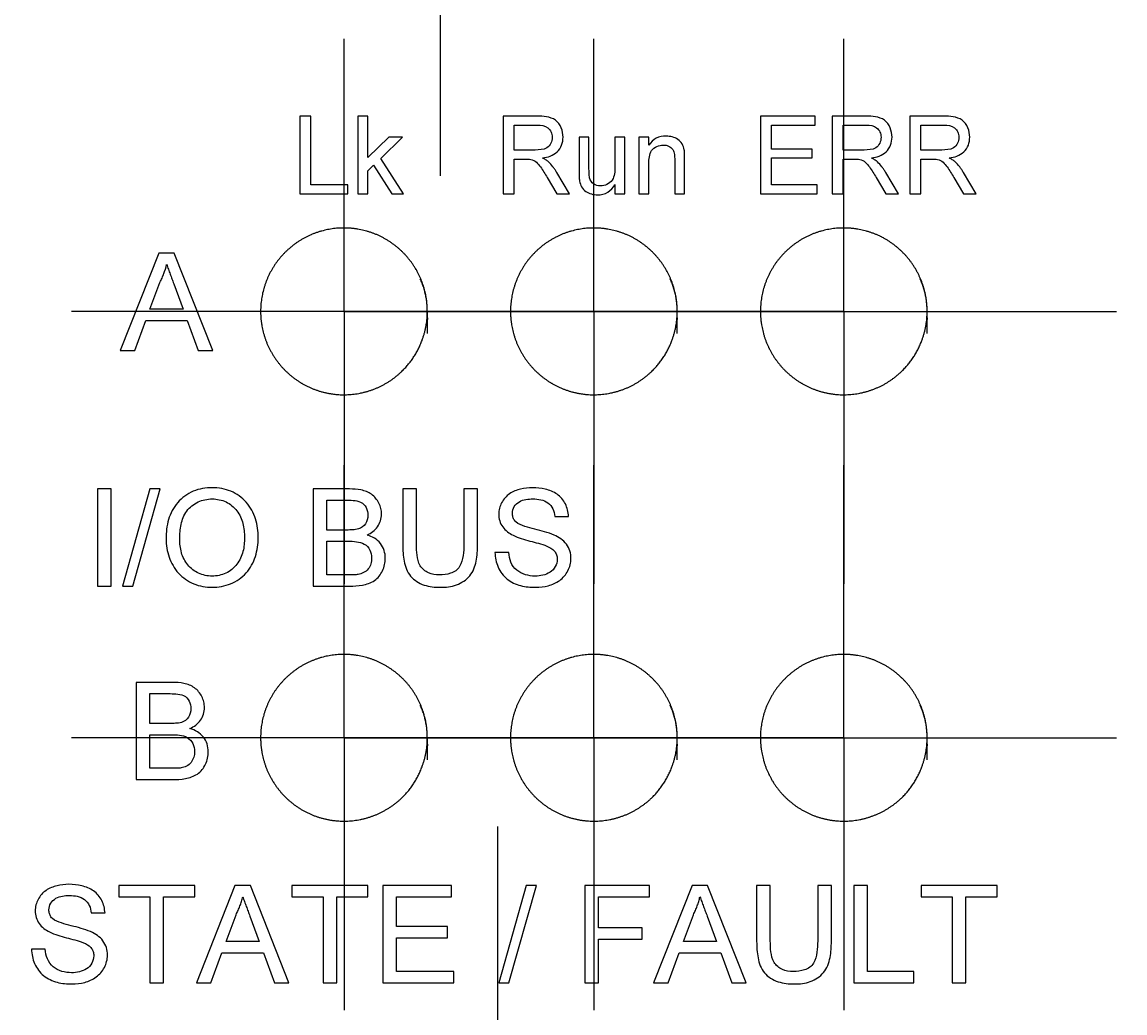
# Model space of a CAD drawing. Header units: millimetres. Extents: x -568 to 210, y 0 to 297.
# Drawn here: x 80.13 to 94.7, y 192.55 to 205.65 of the extents above; entities that cross this region are included whole.
import ezdxf

# ---------------------------------------------------------------- set-up
doc = ezdxf.new("R2010")
doc.units = ezdxf.units.MM
doc.styles.add('SLDTEXTSTYLE2', font='TXT', dxfattribs={"width": 0.605})
doc.dimstyles.new('SLDDIMSTYLE4', dxfattribs={"dimtxt": 2.568319, "dimasz": 3.5, "dimexe": 0, "dimexo": 0.0625, "dimgap": 0.64208, "dimtad": 2, "dimrnd": 1e-09, "dimzin": 12, "dimdsep": 46, "dimtxsty": 'SLDTEXTSTYLE2', "dimblk1": 'NONE', "dimblk2": 'NONE', "dimsah": 1, "dimcen": 0.09, "dimadec": 0, "dimazin": 0, "dimtfac": 1, "dimtofl": 0, "dimtmove": 0, "dimatfit": 3, "dimldrblk": 'NONE', "dimfxl": 1, "dimtolj": 1, "dimtzin": 12, "dimarcsym": 0})

# ---------------------------------------------------------------- blocks, each defined once
blk = doc.blocks.new('SW_CENTERMARKSYMBOL_16')
at = {"color": 0, "linetype": 'Continuous', "lineweight": 0}
for p, q in [((0, 2.5), (0, 3.6017)), ((0, 0), (0, 2.5)), ((-2.5, 0), (-3.6017, 0)), ((0, 0), (-2.5, 0)), ((0, 0), (0, -2.5)), ((0, 0), (2.5, 0)), ((2.5, 0), (3.6017, 0)), ((0, -2.5), (0, -3.6017))]:
    blk.add_line(p, q, dxfattribs=at)
blk = doc.blocks.new('SW_CENTERMARKSYMBOL_17')
at = {"color": 0, "linetype": 'Continuous', "lineweight": 0}
for p, q in [((0, 2.5), (0, 3.6017)), ((0, 0), (0, 2.5)), ((-2.5, 0), (-3.6017, 0)), ((0, 0), (-2.5, 0)), ((0, 0), (0, -2.5)), ((0, 0), (2.5, 0)), ((2.5, 0), (3.6017, 0)), ((0, -2.5), (0, -3.6017))]:
    blk.add_line(p, q, dxfattribs=at)
blk = doc.blocks.new('SW_CENTERMARKSYMBOL_18')
at = {"color": 0, "linetype": 'Continuous', "lineweight": 0}
for p, q in [((0, 2.5), (0, 3.6017)), ((0, 0), (0, 2.5)), ((-2.5, 0), (-3.6017, 0)), ((0, 0), (-2.5, 0)), ((0, 0), (0, -2.5)), ((0, 0), (2.5, 0)), ((2.5, 0), (3.6017, 0)), ((0, -2.5), (0, -3.6017))]:
    blk.add_line(p, q, dxfattribs=at)
blk = doc.blocks.new('SW_CENTERMARKSYMBOL_19')
at = {"color": 0, "linetype": 'Continuous', "lineweight": 0}
for p, q in [((0, 2.5), (0, 3.6017)), ((0, 0), (0, 2.5)), ((-2.5, 0), (-3.6017, 0)), ((0, 0), (-2.5, 0)), ((0, 0), (0, -2.5)), ((0, 0), (2.5, 0)), ((2.5, 0), (3.6017, 0)), ((0, -2.5), (0, -3.6017))]:
    blk.add_line(p, q, dxfattribs=at)
blk = doc.blocks.new('SW_CENTERMARKSYMBOL_20')
at = {"color": 0, "linetype": 'Continuous', "lineweight": 0}
for p, q in [((0, 2.5), (0, 3.6017)), ((0, 0), (0, 2.5)), ((-2.5, 0), (-3.6017, 0)), ((0, 0), (-2.5, 0)), ((0, 0), (0, -2.5)), ((0, 0), (2.5, 0)), ((2.5, 0), (3.6017, 0)), ((0, -2.5), (0, -3.6017))]:
    blk.add_line(p, q, dxfattribs=at)
blk = doc.blocks.new('SW_CENTERMARKSYMBOL_21')
at = {"color": 0, "linetype": 'Continuous', "lineweight": 0}
for p, q in [((0, 2.5), (0, 3.6017)), ((0, 0), (0, 2.5)), ((-2.5, 0), (-3.6017, 0)), ((0, 0), (-2.5, 0)), ((0, 0), (0, -2.5)), ((0, 0), (2.5, 0)), ((2.5, 0), (3.6017, 0)), ((0, -2.5), (0, -3.6017))]:
    blk.add_line(p, q, dxfattribs=at)
blk = doc.blocks.new('SW_CENTERMARKSYMBOL_22')
at = {"color": 0, "linetype": 'Continuous', "lineweight": 0}
for p, q in [((0, 2.5), (0, 4.25)), ((0, 0), (0, 2.5)), ((-2.5, 0), (-4.25, 0)), ((0, 0), (-2.5, 0)), ((0, 0), (0, -2.5)), ((0, 0), (2.5, 0)), ((2.5, 0), (4.25, 0)), ((0, -2.5), (0, -4.25))]:
    blk.add_line(p, q, dxfattribs=at)
blk = doc.blocks.new('SW_CENTERMARKSYMBOL_28')
at = {"color": 0, "linetype": 'Continuous', "lineweight": 0}
for p, q in [((0, 2.5), (0, 4.2494)), ((0, 0), (0, 2.5)), ((-2.5, 0), (-4.2494, 0)), ((0, 0), (-2.5, 0)), ((0, 0), (0, -2.5)), ((0, 0), (2.5, 0)), ((2.5, 0), (4.2494, 0)), ((0, -2.5), (0, -4.2494))]:
    blk.add_line(p, q, dxfattribs=at)
blk = doc.blocks.new('*D37')
at = {"color": 7, "linetype": 'Continuous', "lineweight": 0, "attachment_point": 1, "rotation": 353.1961, "style": 'SLDTEXTSTYLE2'}
for s, insert, char_height in [('R', (122.812, 157.195), 2.646), ('719.48', (125.34, 156.894), 2.6458)]:
    blk.add_mtext(s, dxfattribs=dict(at, insert=insert, char_height=char_height))
blk = doc.blocks.new('_NONE')

msp = doc.modelspace()

# ---------------------------------------------------------------- linework, layer by layer
at = {"color": 7, "linetype": 'Continuous', "lineweight": 15}
for p, q in [((83.801, 204.404), (83.801, 203.376)), ((83.946, 204.404), (83.801, 204.404)), ((83.946, 203.495), (83.946, 204.404)), ((84.568, 204.404), (84.568, 203.376)), ((84.699, 204.404), (84.568, 204.404)), ((84.699, 203.859), (84.699, 204.404)), ((86.488, 204.404), (86.488, 203.376)), ((86.934, 204.404), (86.488, 204.404)), ((89.886, 204.404), (89.886, 203.376)), ((90.611, 204.404), (89.886, 204.404)), ((90.611, 204.285), (90.611, 204.404)), ((90.835, 204.404), (90.835, 203.376)), ((91.28, 204.404), (90.835, 204.404)), ((91.862, 204.404), (91.862, 203.376)), ((92.308, 204.404), (91.862, 204.404)), ((86.633, 204.285), (86.939, 204.285)), ((86.633, 203.956), (86.633, 204.285)), ((90.031, 204.285), (90.611, 204.285)), ((90.031, 203.969), (90.031, 204.285)), ((90.98, 204.285), (91.286, 204.285)), ((90.98, 203.956), (90.98, 204.285)), ((92.007, 204.285), (92.313, 204.285)), ((92.007, 203.956), (92.007, 204.285)), ((84.975, 204.127), (84.699, 203.859)), ((84.87, 203.846), (85.158, 204.127)), ((85.158, 204.127), (84.975, 204.127)), ((87.489, 204.127), (87.489, 203.664)), ((87.621, 204.127), (87.489, 204.127)), ((87.621, 203.719), (87.621, 204.127)), ((88.095, 204.127), (87.963, 204.127)), ((87.963, 204.127), (87.963, 203.733)), ((88.095, 203.376), (88.095, 204.127)), ((88.28, 204.127), (88.28, 203.376)), ((88.411, 204.127), (88.28, 204.127)), ((88.411, 204.022), (88.411, 204.127)), ((86.908, 203.956), (86.633, 203.956)), ((90.571, 203.969), (90.031, 203.969)), ((90.571, 203.851), (90.571, 203.969)), ((91.255, 203.956), (90.98, 203.956)), ((92.282, 203.956), (92.007, 203.956)), ((84.699, 203.68), (84.775, 203.754)), ((84.775, 203.754), (85.017, 203.376)), ((85.171, 203.376), (84.87, 203.846)), ((86.633, 203.837), (86.782, 203.837)), ((86.633, 203.376), (86.633, 203.837)), ((88.411, 203.376), (88.411, 203.779)), ((88.754, 203.825), (88.754, 203.376)), ((88.885, 203.376), (88.885, 203.836)), ((90.031, 203.851), (90.571, 203.851)), ((90.031, 203.495), (90.031, 203.851)), ((90.98, 203.837), (91.128, 203.837)), ((90.98, 203.376), (90.98, 203.837)), ((92.007, 203.837), (92.155, 203.837)), ((92.007, 203.376), (92.007, 203.837)), ((84.699, 203.376), (84.699, 203.68)), ((87.069, 203.593), (87.197, 203.376)), ((87.363, 203.376), (87.194, 203.66)), ((91.415, 203.593), (91.543, 203.376)), ((91.709, 203.376), (91.541, 203.66)), ((92.442, 203.593), (92.57, 203.376)), ((92.736, 203.376), (92.568, 203.66)), ((84.434, 203.495), (83.946, 203.495)), ((84.434, 203.376), (84.434, 203.495)), ((87.963, 203.499), (87.963, 203.376)), ((90.637, 203.495), (90.031, 203.495)), ((90.637, 203.376), (90.637, 203.495)), ((83.801, 203.376), (84.434, 203.376)), ((84.568, 203.376), (84.699, 203.376)), ((85.017, 203.376), (85.171, 203.376)), ((86.488, 203.376), (86.633, 203.376)), ((87.197, 203.376), (87.363, 203.376)), ((87.963, 203.376), (88.095, 203.376)), ((88.28, 203.376), (88.411, 203.376)), ((88.754, 203.376), (88.885, 203.376)), ((89.886, 203.376), (90.637, 203.376)), ((90.835, 203.376), (90.98, 203.376)), ((91.543, 203.376), (91.709, 203.376)), ((91.862, 203.376), (92.007, 203.376)), ((92.57, 203.376), (92.736, 203.376)), ((81.938, 202.592), (81.428, 201.308)), ((82.142, 202.592), (81.938, 202.592)), ((82.652, 201.308), (82.142, 202.592)), ((81.82, 201.852), (81.952, 202.207)), ((82.134, 202.189), (82.259, 201.852)), ((82.259, 201.852), (81.82, 201.852)), ((81.62, 201.308), (81.766, 201.703)), ((81.766, 201.703), (82.313, 201.703)), ((82.313, 201.703), (82.459, 201.308)), ((81.428, 201.308), (81.62, 201.308)), ((82.459, 201.308), (82.652, 201.308)), ((81.127, 199.477), (81.127, 198.193)), ((81.308, 199.477), (81.127, 199.477)), ((81.308, 198.193), (81.308, 199.477)), ((81.818, 199.477), (81.456, 198.193)), ((81.592, 198.193), (81.955, 199.477)), ((81.955, 199.477), (81.818, 199.477)), ((83.975, 199.477), (83.975, 198.193)), ((84.456, 199.477), (83.975, 199.477)), ((85.161, 199.477), (85.161, 198.739)), ((85.342, 199.477), (85.161, 199.477)), ((85.342, 198.747), (85.342, 199.477)), ((86.148, 199.477), (85.967, 199.477)), ((85.967, 199.477), (85.967, 198.747)), ((86.148, 198.739), (86.148, 199.477)), ((84.156, 199.329), (84.401, 199.329)), ((84.156, 198.934), (84.156, 199.329)), ((87.169, 199.115), (87.35, 199.115)), ((84.421, 198.934), (84.156, 198.934)), ((84.156, 198.786), (84.439, 198.786)), ((84.156, 198.341), (84.156, 198.786)), ((86.56, 198.638), (86.379, 198.638)), ((84.46, 198.341), (84.156, 198.341)), ((81.127, 198.193), (81.308, 198.193)), ((81.456, 198.193), (81.592, 198.193)), ((83.975, 198.193), (84.457, 198.193)), ((81.636, 196.921), (81.636, 195.636)), ((82.117, 196.921), (81.636, 196.921)), ((81.817, 196.772), (82.062, 196.772)), ((81.817, 196.377), (81.817, 196.772)), ((82.082, 196.377), (81.817, 196.377)), ((81.817, 196.229), (82.1, 196.229)), ((81.817, 195.785), (81.817, 196.229)), ((82.121, 195.785), (81.817, 195.785)), ((81.636, 195.636), (82.118, 195.636)), ((82.411, 194.236), (81.407, 194.236)), ((81.407, 194.236), (81.407, 194.088)), ((82.411, 194.088), (82.411, 194.236)), ((82.943, 194.236), (82.433, 192.952)), ((83.147, 194.236), (82.943, 194.236)), ((83.657, 192.952), (83.147, 194.236)), ((83.695, 194.236), (83.695, 194.088)), ((84.7, 194.236), (83.695, 194.236)), ((84.7, 194.088), (84.7, 194.236)), ((85.803, 194.236), (84.897, 194.236)), ((84.897, 194.236), (84.897, 192.952)), ((85.803, 194.088), (85.803, 194.236)), ((86.791, 194.236), (86.428, 192.952)), ((86.564, 192.952), (86.927, 194.236)), ((86.927, 194.236), (86.791, 194.236)), ((87.564, 194.236), (87.564, 192.952)), ((88.42, 194.236), (87.564, 194.236)), ((88.42, 194.088), (88.42, 194.236)), ((88.985, 194.236), (88.475, 192.952)), ((89.189, 194.236), (88.985, 194.236)), ((89.699, 192.952), (89.189, 194.236)), ((90.017, 194.236), (89.836, 194.236)), ((89.836, 194.236), (89.836, 193.497)), ((90.017, 193.506), (90.017, 194.236)), ((90.824, 194.236), (90.643, 194.236)), ((90.643, 194.236), (90.643, 193.506)), ((90.824, 193.497), (90.824, 194.236)), ((91.12, 194.236), (91.12, 192.952)), ((91.302, 194.236), (91.12, 194.236)), ((91.302, 193.1), (91.302, 194.236)), ((92.01, 194.236), (92.01, 194.088)), ((93.014, 194.236), (92.01, 194.236)), ((93.014, 194.088), (93.014, 194.236)), ((81.407, 194.088), (81.819, 194.088)), ((81.819, 194.088), (81.819, 192.952)), ((82, 194.088), (82.411, 194.088)), ((82, 192.952), (82, 194.088)), ((83.695, 194.088), (84.107, 194.088)), ((84.107, 194.088), (84.107, 192.952)), ((84.288, 194.088), (84.7, 194.088)), ((84.288, 192.952), (84.288, 194.088)), ((85.078, 194.088), (85.803, 194.088)), ((85.078, 193.693), (85.078, 194.088)), ((87.745, 194.088), (88.42, 194.088)), ((87.745, 193.676), (87.745, 194.088)), ((92.01, 194.088), (92.421, 194.088)), ((92.421, 194.088), (92.421, 192.952)), ((92.602, 194.088), (93.014, 194.088)), ((92.602, 192.952), (92.602, 194.088)), ((81.045, 193.874), (81.226, 193.874)), ((82.826, 193.495), (82.957, 193.851)), ((83.139, 193.833), (83.264, 193.495)), ((88.868, 193.495), (89, 193.851)), ((89.182, 193.833), (89.306, 193.495)), ((85.753, 193.693), (85.078, 193.693)), ((85.753, 193.544), (85.753, 193.693)), ((88.322, 193.676), (87.745, 193.676)), ((88.322, 193.528), (88.322, 193.676)), ((85.078, 193.544), (85.753, 193.544)), ((85.078, 193.1), (85.078, 193.544)), ((87.745, 193.528), (88.322, 193.528)), ((87.745, 192.952), (87.745, 193.528)), ((80.436, 193.396), (80.255, 193.396)), ((83.264, 193.495), (82.826, 193.495)), ((89.306, 193.495), (88.868, 193.495)), ((82.625, 192.952), (82.771, 193.347)), ((82.771, 193.347), (83.319, 193.347)), ((83.319, 193.347), (83.465, 192.952)), ((88.667, 192.952), (88.814, 193.347)), ((88.814, 193.347), (89.361, 193.347)), ((89.361, 193.347), (89.507, 192.952)), ((85.836, 193.1), (85.078, 193.1)), ((85.836, 192.952), (85.836, 193.1)), ((91.911, 193.1), (91.302, 193.1)), ((91.911, 192.952), (91.911, 193.1)), ((81.819, 192.952), (82, 192.952)), ((82.433, 192.952), (82.625, 192.952)), ((83.465, 192.952), (83.657, 192.952)), ((84.107, 192.952), (84.288, 192.952)), ((84.897, 192.952), (85.836, 192.952)), ((86.428, 192.952), (86.564, 192.952)), ((87.564, 192.952), (87.745, 192.952)), ((88.475, 192.952), (88.667, 192.952)), ((89.507, 192.952), (89.699, 192.952)), ((91.12, 192.952), (91.911, 192.952)), ((92.421, 192.952), (92.602, 192.952))]:
    msp.add_line(p, q, dxfattribs=at)
for points, knots in [([(87.279, 204.127), (87.277, 204.169), (87.271, 204.211), (87.236, 204.289), (87.211, 204.324), (87.144, 204.375), (87.102, 204.388), (87.019, 204.402), (86.976, 204.403), (86.934, 204.404)], [0, 0, 0, 0, 0.25, 0.25, 0.5, 0.5, 0.75, 0.75, 1, 1, 1, 1]), ([(91.625, 204.127), (91.624, 204.169), (91.617, 204.211), (91.583, 204.289), (91.558, 204.324), (91.49, 204.375), (91.448, 204.388), (91.365, 204.402), (91.323, 204.403), (91.28, 204.404)], [0, 0, 0, 0, 0.25, 0.25, 0.5, 0.5, 0.75, 0.75, 1, 1, 1, 1]), ([(92.652, 204.127), (92.651, 204.169), (92.644, 204.211), (92.61, 204.289), (92.585, 204.324), (92.518, 204.375), (92.476, 204.388), (92.392, 204.402), (92.35, 204.403), (92.308, 204.404)], [0, 0, 0, 0, 0.25, 0.25, 0.5, 0.5, 0.75, 0.75, 1, 1, 1, 1]), ([(86.939, 204.285), (86.987, 204.285), (87.038, 204.279), (87.095, 204.235), (87.11, 204.215), (87.13, 204.172), (87.133, 204.148), (87.134, 204.124)], [0, 0, 0, 0, 0.5, 0.5, 0.75, 0.75, 1, 1, 1, 1]), ([(91.286, 204.285), (91.334, 204.285), (91.384, 204.279), (91.441, 204.235), (91.456, 204.215), (91.476, 204.172), (91.479, 204.148), (91.48, 204.124)], [0, 0, 0, 0, 0.5, 0.5, 0.75, 0.75, 1, 1, 1, 1]), ([(92.313, 204.285), (92.361, 204.285), (92.411, 204.279), (92.469, 204.235), (92.483, 204.215), (92.503, 204.172), (92.507, 204.148), (92.507, 204.124)], [0, 0, 0, 0, 0.5, 0.5, 0.75, 0.75, 1, 1, 1, 1]), ([(87.134, 204.124), (87.133, 204.097), (87.128, 204.07), (87.105, 204.022), (87.087, 204), (87.019, 203.958), (86.962, 203.957), (86.908, 203.956)], [0, 0, 0, 0, 0.25, 0.25, 0.5, 0.5, 1, 1, 1, 1]), ([(87.006, 203.851), (87.041, 203.856), (87.076, 203.863), (87.142, 203.89), (87.174, 203.908), (87.226, 203.957), (87.246, 203.988), (87.273, 204.055), (87.278, 204.091), (87.279, 204.127)], [0, 0, 0, 0, 0.25, 0.25, 0.5, 0.5, 0.75, 0.75, 1, 1, 1, 1]), ([(88.64, 204.14), (88.595, 204.139), (88.55, 204.132), (88.47, 204.092), (88.438, 204.059), (88.411, 204.022)], [0, 0, 0, 0, 0.5, 0.5, 1, 1, 1, 1]), ([(88.411, 203.779), (88.412, 203.808), (88.413, 203.838), (88.424, 203.896), (88.432, 203.925), (88.465, 203.974), (88.491, 203.991), (88.544, 204.016), (88.574, 204.021), (88.603, 204.022)], [0, 0, 0, 0, 0.25, 0.25, 0.5, 0.5, 0.75, 0.75, 1, 1, 1, 1]), ([(88.603, 204.022), (88.627, 204.021), (88.651, 204.018), (88.694, 203.998), (88.714, 203.983), (88.74, 203.943), (88.746, 203.92), (88.753, 203.872), (88.753, 203.848), (88.754, 203.825)], [0, 0, 0, 0, 0.25, 0.25, 0.5, 0.5, 0.75, 0.75, 1, 1, 1, 1]), ([(88.879, 203.959), (88.873, 203.986), (88.865, 204.012), (88.837, 204.06), (88.819, 204.081), (88.75, 204.126), (88.695, 204.139), (88.64, 204.14)], [0, 0, 0, 0, 0.25, 0.25, 0.5, 0.5, 1, 1, 1, 1]), ([(91.48, 204.124), (91.479, 204.097), (91.474, 204.07), (91.451, 204.022), (91.433, 204), (91.365, 203.958), (91.308, 203.957), (91.255, 203.956)], [0, 0, 0, 0, 0.25, 0.25, 0.5, 0.5, 1, 1, 1, 1]), ([(91.352, 203.851), (91.388, 203.856), (91.423, 203.863), (91.488, 203.89), (91.521, 203.908), (91.572, 203.957), (91.592, 203.988), (91.619, 204.055), (91.624, 204.091), (91.625, 204.127)], [0, 0, 0, 0, 0.25, 0.25, 0.5, 0.5, 0.75, 0.75, 1, 1, 1, 1]), ([(92.507, 204.124), (92.507, 204.097), (92.501, 204.07), (92.478, 204.022), (92.461, 204), (92.392, 203.958), (92.336, 203.957), (92.282, 203.956)], [0, 0, 0, 0, 0.25, 0.25, 0.5, 0.5, 1, 1, 1, 1]), ([(92.38, 203.851), (92.415, 203.856), (92.45, 203.863), (92.516, 203.89), (92.548, 203.908), (92.599, 203.957), (92.62, 203.988), (92.647, 204.055), (92.651, 204.091), (92.652, 204.127)], [0, 0, 0, 0, 0.25, 0.25, 0.5, 0.5, 0.75, 0.75, 1, 1, 1, 1]), ([(88.885, 203.836), (88.885, 203.856), (88.885, 203.877), (88.884, 203.897), (88.884, 203.908), (88.883, 203.918), (88.882, 203.928), (88.882, 203.938), (88.88, 203.949), (88.879, 203.959)], [0, 0, 0, 0, 0.000061631, 0.000061631, 0.000061631, 0.000092509, 0.000092509, 0.000092509, 0.0001235027, 0.0001235027, 0.0001235027, 0.0001235027]), ([(86.782, 203.837), (86.788, 203.837), (86.794, 203.837), (86.8, 203.837), (86.805, 203.837), (86.811, 203.837), (86.817, 203.837), (86.829, 203.836), (86.841, 203.835), (86.853, 203.833)], [0, 0, 0, 0, 0.00001794002, 0.00001794002, 0.00001794002, 0.00003588707, 0.00003588707, 0.00003588707, 0.00007169055, 0.00007169055, 0.00007169055, 0.00007169055]), ([(86.853, 203.833), (86.879, 203.824), (86.904, 203.813), (86.947, 203.776), (86.963, 203.755), (87.012, 203.688), (87.04, 203.64), (87.069, 203.593)], [0, 0, 0, 0, 0.25, 0.25, 0.5, 0.5, 1, 1, 1, 1]), ([(87.086, 203.8), (87.08, 203.805), (87.074, 203.81), (87.068, 203.815), (87.061, 203.82), (87.055, 203.824), (87.048, 203.828), (87.034, 203.836), (87.02, 203.843), (87.006, 203.851)], [0, 0, 0, 0, 0.00002376253, 0.00002376253, 0.00002376253, 0.00004755377, 0.00004755377, 0.00004755377, 0.00009489811, 0.00009489811, 0.00009489811, 0.00009489811]), ([(87.194, 203.66), (87.187, 203.673), (87.179, 203.685), (87.171, 203.698), (87.163, 203.71), (87.154, 203.722), (87.145, 203.734), (87.127, 203.758), (87.107, 203.779), (87.086, 203.8)], [0, 0, 0, 0, 0.000044453, 0.000044453, 0.000044453, 0.0000889502, 0.0000889502, 0.0000889502, 0.0001778479, 0.0001778479, 0.0001778479, 0.0001778479]), ([(87.963, 203.733), (87.963, 203.703), (87.962, 203.673), (87.953, 203.613), (87.944, 203.584), (87.91, 203.534), (87.885, 203.515), (87.831, 203.489), (87.801, 203.483), (87.771, 203.482)], [0, 0, 0, 0, 0.25, 0.25, 0.5, 0.5, 0.75, 0.75, 1, 1, 1, 1]), ([(91.128, 203.837), (91.134, 203.837), (91.14, 203.837), (91.146, 203.837), (91.152, 203.837), (91.158, 203.837), (91.164, 203.837), (91.176, 203.836), (91.188, 203.835), (91.199, 203.833)], [0, 0, 0, 0, 0.00001794002, 0.00001794002, 0.00001794002, 0.00003588707, 0.00003588707, 0.00003588707, 0.00007169055, 0.00007169055, 0.00007169055, 0.00007169055]), ([(91.199, 203.833), (91.226, 203.824), (91.251, 203.813), (91.293, 203.776), (91.31, 203.755), (91.358, 203.688), (91.387, 203.64), (91.415, 203.593)], [0, 0, 0, 0, 0.25, 0.25, 0.5, 0.5, 1, 1, 1, 1]), ([(91.432, 203.8), (91.426, 203.805), (91.42, 203.81), (91.414, 203.815), (91.408, 203.82), (91.401, 203.824), (91.394, 203.828), (91.381, 203.836), (91.367, 203.843), (91.352, 203.851)], [0, 0, 0, 0, 0.00002376253, 0.00002376253, 0.00002376253, 0.00004755377, 0.00004755377, 0.00004755377, 0.00009489811, 0.00009489811, 0.00009489811, 0.00009489811]), ([(91.541, 203.66), (91.533, 203.673), (91.525, 203.685), (91.517, 203.698), (91.509, 203.71), (91.5, 203.722), (91.492, 203.734), (91.474, 203.758), (91.453, 203.779), (91.432, 203.8)], [0, 0, 0, 0, 0.000044453, 0.000044453, 0.000044453, 0.0000889502, 0.0000889502, 0.0000889502, 0.0001778479, 0.0001778479, 0.0001778479, 0.0001778479]), ([(92.155, 203.837), (92.161, 203.837), (92.167, 203.837), (92.173, 203.837), (92.179, 203.837), (92.185, 203.837), (92.191, 203.837), (92.203, 203.836), (92.215, 203.835), (92.227, 203.833)], [0, 0, 0, 0, 0.00001794002, 0.00001794002, 0.00001794002, 0.00003588707, 0.00003588707, 0.00003588707, 0.00007169055, 0.00007169055, 0.00007169055, 0.00007169055]), ([(92.227, 203.833), (92.253, 203.824), (92.278, 203.813), (92.32, 203.776), (92.337, 203.755), (92.385, 203.688), (92.414, 203.64), (92.442, 203.593)], [0, 0, 0, 0, 0.25, 0.25, 0.5, 0.5, 1, 1, 1, 1]), ([(92.46, 203.8), (92.454, 203.805), (92.448, 203.81), (92.441, 203.815), (92.435, 203.82), (92.428, 203.824), (92.421, 203.828), (92.408, 203.836), (92.394, 203.843), (92.38, 203.851)], [0, 0, 0, 0, 0.00002376253, 0.00002376253, 0.00002376253, 0.00004755377, 0.00004755377, 0.00004755377, 0.00009489811, 0.00009489811, 0.00009489811, 0.00009489811]), ([(92.568, 203.66), (92.56, 203.673), (92.553, 203.685), (92.544, 203.698), (92.536, 203.71), (92.528, 203.722), (92.519, 203.734), (92.501, 203.758), (92.481, 203.779), (92.46, 203.8)], [0, 0, 0, 0, 0.000044453, 0.000044453, 0.000044453, 0.0000889502, 0.0000889502, 0.0000889502, 0.0001778479, 0.0001778479, 0.0001778479, 0.0001778479]), ([(87.489, 203.664), (87.489, 203.654), (87.489, 203.645), (87.49, 203.635), (87.49, 203.625), (87.49, 203.615), (87.491, 203.605), (87.492, 203.585), (87.493, 203.566), (87.497, 203.546)], [0, 0, 0, 0, 0.0000296593, 0.0000296593, 0.0000296593, 0.0000593253, 0.0000593253, 0.0000593253, 0.0001186717, 0.0001186717, 0.0001186717, 0.0001186717]), ([(87.629, 203.587), (87.626, 203.598), (87.625, 203.609), (87.624, 203.62), (87.623, 203.631), (87.623, 203.642), (87.622, 203.653), (87.621, 203.675), (87.621, 203.697), (87.621, 203.719)], [0, 0, 0, 0, 0.0000331474, 0.0000331474, 0.0000331474, 0.0000662318, 0.0000662318, 0.0000662318, 0.0001322283, 0.0001322283, 0.0001322283, 0.0001322283]), ([(87.771, 203.482), (87.739, 203.483), (87.706, 203.49), (87.654, 203.526), (87.637, 203.556), (87.629, 203.587)], [0, 0, 0, 0, 0.5, 0.5, 1, 1, 1, 1]), ([(87.497, 203.546), (87.503, 203.519), (87.511, 203.493), (87.537, 203.445), (87.557, 203.425), (87.625, 203.378), (87.68, 203.365), (87.735, 203.363)], [0, 0, 0, 0, 0.25, 0.25, 0.5, 0.5, 1, 1, 1, 1]), ([(87.735, 203.363), (87.782, 203.365), (87.829, 203.375), (87.907, 203.424), (87.938, 203.46), (87.963, 203.499)], [0, 0, 0, 0, 0.5, 0.5, 1, 1, 1, 1]), ([(85.485, 201.533), (85.485, 201.969), (85.457, 202.112), (85.346, 202.379), (85.264, 202.501), (85.061, 202.704), (84.938, 202.787), (84.673, 202.897), (84.528, 202.925), (84.24, 202.926), (84.096, 202.897), (83.829, 202.787), (83.708, 202.706), (83.502, 202.5), (83.421, 202.379), (83.311, 202.112), (83.282, 201.968), (83.282, 201.68), (83.311, 201.536), (83.42, 201.271), (83.502, 201.148), (83.705, 200.944), (83.827, 200.862), (84.094, 200.751), (84.237, 200.722), (84.528, 200.722), (84.671, 200.751), (84.938, 200.861), (85.06, 200.943), (85.366, 201.248), (85.485, 201.533), (85.485, 201.969)], [-0.125, -0.125, 0, 0, 0.0625, 0.0625, 0.125, 0.125, 0.1875, 0.1875, 0.25, 0.25, 0.3125, 0.3125, 0.375, 0.375, 0.4375, 0.4375, 0.5, 0.5, 0.5625, 0.5625, 0.625, 0.625, 0.6875, 0.6875, 0.75, 0.75, 0.8125, 0.8125, 0.875, 0.875, 1, 1, 1.0625, 1.0625]), ([(88.787, 201.533), (88.787, 201.969), (88.759, 202.112), (88.648, 202.379), (88.566, 202.501), (88.363, 202.704), (88.24, 202.787), (87.975, 202.897), (87.83, 202.925), (87.542, 202.926), (87.398, 202.897), (87.131, 202.787), (87.01, 202.706), (86.804, 202.5), (86.723, 202.379), (86.613, 202.112), (86.584, 201.968), (86.584, 201.68), (86.613, 201.536), (86.722, 201.271), (86.804, 201.148), (87.007, 200.944), (87.129, 200.862), (87.396, 200.751), (87.539, 200.722), (87.83, 200.722), (87.973, 200.751), (88.24, 200.861), (88.362, 200.943), (88.668, 201.248), (88.787, 201.533), (88.787, 201.969)], [-0.125, -0.125, 0, 0, 0.0625, 0.0625, 0.125, 0.125, 0.1875, 0.1875, 0.25, 0.25, 0.3125, 0.3125, 0.375, 0.375, 0.4375, 0.4375, 0.5, 0.5, 0.5625, 0.5625, 0.625, 0.625, 0.6875, 0.6875, 0.75, 0.75, 0.8125, 0.8125, 0.875, 0.875, 1, 1, 1.0625, 1.0625]), ([(92.089, 201.533), (92.089, 201.969), (92.061, 202.112), (91.95, 202.379), (91.868, 202.501), (91.665, 202.704), (91.542, 202.787), (91.277, 202.897), (91.132, 202.925), (90.844, 202.926), (90.7, 202.897), (90.433, 202.787), (90.312, 202.706), (90.106, 202.5), (90.025, 202.379), (89.915, 202.112), (89.886, 201.968), (89.886, 201.68), (89.915, 201.536), (90.024, 201.271), (90.106, 201.148), (90.309, 200.944), (90.431, 200.862), (90.698, 200.751), (90.841, 200.722), (91.132, 200.722), (91.275, 200.751), (91.542, 200.861), (91.664, 200.943), (91.97, 201.248), (92.089, 201.533), (92.089, 201.969)], [-0.125, -0.125, 0, 0, 0.0625, 0.0625, 0.125, 0.125, 0.1875, 0.1875, 0.25, 0.25, 0.3125, 0.3125, 0.375, 0.375, 0.4375, 0.4375, 0.5, 0.5, 0.5625, 0.5625, 0.625, 0.625, 0.6875, 0.6875, 0.75, 0.75, 0.8125, 0.8125, 0.875, 0.875, 1, 1, 1.0625, 1.0625]), ([(81.952, 202.207), (81.961, 202.226), (81.971, 202.245), (81.98, 202.264), (81.988, 202.283), (81.996, 202.303), (82.004, 202.323), (82.018, 202.362), (82.03, 202.403), (82.04, 202.444)], [0, 0, 0, 0, 0.0000634621, 0.0000634621, 0.0000634621, 0.0001269779, 0.0001269779, 0.0001269779, 0.0002540087, 0.0002540087, 0.0002540087, 0.0002540087]), ([(82.04, 202.444), (82.047, 202.423), (82.056, 202.402), (82.063, 202.38), (82.071, 202.359), (82.079, 202.338), (82.087, 202.317), (82.095, 202.295), (82.103, 202.274), (82.11, 202.253), (82.118, 202.232), (82.126, 202.21), (82.134, 202.189)], [0, 0, 0, 0, 0.0000680895, 0.0000680895, 0.0000680895, 0.000136175, 0.000136175, 0.000136175, 0.000204263, 0.000204263, 0.000204263, 0.000272351, 0.000272351, 0.000272351, 0.000272351]), ([(82.642, 199.494), (82.557, 199.492), (82.471, 199.48), (82.313, 199.413), (82.242, 199.361), (82.131, 199.232), (82.09, 199.154), (82.041, 198.99), (82.034, 198.904), (82.032, 198.818)], [0, 0, 0, 0, 0.25, 0.25, 0.5, 0.5, 0.75, 0.75, 1, 1, 1, 1]), ([(83.251, 198.833), (83.249, 198.918), (83.24, 199.001), (83.189, 199.161), (83.148, 199.237), (83.037, 199.364), (82.966, 199.413), (82.812, 199.479), (82.727, 199.492), (82.642, 199.494)], [0, 0, 0, 0, 0.25, 0.25, 0.5, 0.5, 0.75, 0.75, 1, 1, 1, 1]), ([(84.881, 199.145), (84.88, 199.17), (84.878, 199.195), (84.865, 199.244), (84.856, 199.268), (84.821, 199.336), (84.788, 199.377), (84.706, 199.435), (84.658, 199.453), (84.558, 199.474), (84.507, 199.477), (84.456, 199.477)], [0, 0, 0, 0, 0.125, 0.125, 0.25, 0.25, 0.5, 0.5, 0.75, 0.75, 1, 1, 1, 1]), ([(86.874, 199.494), (86.821, 199.492), (86.768, 199.488), (86.666, 199.462), (86.615, 199.443), (86.527, 199.383), (86.491, 199.342), (86.454, 199.272), (86.444, 199.247), (86.431, 199.196), (86.429, 199.169), (86.428, 199.142)], [0, 0, 0, 0, 0.25, 0.25, 0.5, 0.5, 0.75, 0.75, 0.875, 0.875, 1, 1, 1, 1]), ([(87.35, 199.115), (87.346, 199.172), (87.335, 199.228), (87.283, 199.329), (87.245, 199.374), (87.153, 199.439), (87.099, 199.461), (86.989, 199.488), (86.931, 199.493), (86.874, 199.494)], [0, 0, 0, 0, 0.25, 0.25, 0.5, 0.5, 0.75, 0.75, 1, 1, 1, 1]), ([(82.214, 198.816), (82.215, 198.881), (82.218, 198.945), (82.245, 199.071), (82.268, 199.133), (82.345, 199.237), (82.398, 199.277), (82.514, 199.333), (82.579, 199.344), (82.643, 199.346)], [0, 0, 0, 0, 0.25, 0.25, 0.5, 0.5, 0.75, 0.75, 1, 1, 1, 1]), ([(82.643, 199.346), (82.706, 199.344), (82.769, 199.333), (82.881, 199.279), (82.931, 199.238), (83.006, 199.138), (83.032, 199.08), (83.063, 198.96), (83.069, 198.897), (83.07, 198.835)], [0, 0, 0, 0, 0.25, 0.25, 0.5, 0.5, 0.75, 0.75, 1, 1, 1, 1]), ([(84.401, 199.329), (84.435, 199.329), (84.47, 199.328), (84.538, 199.323), (84.572, 199.319), (84.636, 199.289), (84.661, 199.262), (84.693, 199.199), (84.698, 199.164), (84.7, 199.129)], [0, 0, 0, 0, 0.25, 0.25, 0.5, 0.5, 0.75, 0.75, 1, 1, 1, 1]), ([(86.609, 199.154), (86.61, 199.185), (86.618, 199.217), (86.65, 199.27), (86.674, 199.292), (86.755, 199.34), (86.819, 199.345), (86.881, 199.346)], [0, 0, 0, 0, 0.25, 0.25, 0.5, 0.5, 1, 1, 1, 1]), ([(86.881, 199.346), (86.95, 199.344), (87.022, 199.336), (87.106, 199.274), (87.128, 199.246), (87.157, 199.184), (87.165, 199.15), (87.169, 199.115)], [0, 0, 0, 0, 0.5, 0.5, 0.75, 0.75, 1, 1, 1, 1]), ([(84.7, 199.129), (84.698, 199.09), (84.691, 199.05), (84.648, 198.984), (84.613, 198.962), (84.575, 198.949)], [0, 0, 0, 0, 0.5, 0.5, 1, 1, 1, 1]), ([(84.688, 198.868), (84.715, 198.882), (84.741, 198.896), (84.787, 198.932), (84.809, 198.953), (84.843, 199.002), (84.857, 199.029), (84.876, 199.085), (84.879, 199.115), (84.881, 199.145)], [0, 0, 0, 0, 0.25, 0.25, 0.5, 0.5, 0.75, 0.75, 1, 1, 1, 1]), ([(86.428, 199.142), (86.429, 199.112), (86.432, 199.083), (86.45, 199.027), (86.463, 198.999), (86.498, 198.951), (86.519, 198.93), (86.566, 198.893), (86.592, 198.879), (86.618, 198.865)], [0, 0, 0, 0, 0.25, 0.25, 0.5, 0.5, 0.75, 0.75, 1, 1, 1, 1]), ([(86.655, 199.041), (86.648, 199.048), (86.641, 199.056), (86.635, 199.064), (86.626, 199.077), (86.62, 199.091), (86.616, 199.106), (86.611, 199.122), (86.61, 199.138), (86.609, 199.154)], [0, 0, 0, 0, 0.0000311474, 0.0000311474, 0.0000311474, 0.0000778, 0.0000778, 0.0000778, 0.0001267556, 0.0001267556, 0.0001267556, 0.0001267556]), ([(84.575, 198.949), (84.563, 198.946), (84.55, 198.943), (84.537, 198.941), (84.524, 198.939), (84.511, 198.938), (84.498, 198.937), (84.473, 198.935), (84.447, 198.934), (84.421, 198.934)], [0, 0, 0, 0, 0.0000390559, 0.0000390559, 0.0000390559, 0.0000779636, 0.0000779636, 0.0000779636, 0.0001554102, 0.0001554102, 0.0001554102, 0.0001554102]), ([(87.16, 198.868), (87.078, 198.903), (86.991, 198.925), (86.861, 198.957), (86.817, 198.968), (86.733, 198.996), (86.69, 199.011), (86.655, 199.041)], [0, 0, 0, 0, 0.5, 0.5, 0.75, 0.75, 1, 1, 1, 1]), ([(82.032, 198.818), (82.033, 198.735), (82.046, 198.655), (82.101, 198.499), (82.141, 198.426), (82.254, 198.303), (82.323, 198.255), (82.475, 198.192), (82.558, 198.178), (82.642, 198.177)], [0, 0, 0, 0, 0.25, 0.25, 0.5, 0.5, 0.75, 0.75, 1, 1, 1, 1]), ([(82.641, 198.325), (82.58, 198.327), (82.518, 198.337), (82.408, 198.388), (82.359, 198.427), (82.282, 198.52), (82.253, 198.576), (82.22, 198.694), (82.214, 198.755), (82.214, 198.816)], [0, 0, 0, 0, 0.25, 0.25, 0.5, 0.5, 0.75, 0.75, 1, 1, 1, 1]), ([(83.07, 198.835), (83.069, 198.772), (83.064, 198.71), (83.034, 198.59), (83.007, 198.532), (82.931, 198.432), (82.881, 198.391), (82.767, 198.337), (82.704, 198.327), (82.641, 198.325)], [0, 0, 0, 0, 0.25, 0.25, 0.5, 0.5, 0.75, 0.75, 1, 1, 1, 1]), ([(82.642, 198.177), (82.726, 198.178), (82.808, 198.192), (82.964, 198.257), (83.036, 198.304), (83.147, 198.43), (83.188, 198.506), (83.239, 198.664), (83.249, 198.749), (83.251, 198.833)], [0, 0, 0, 0, 0.25, 0.25, 0.5, 0.5, 0.75, 0.75, 1, 1, 1, 1]), ([(84.439, 198.786), (84.476, 198.786), (84.512, 198.785), (84.585, 198.775), (84.621, 198.767), (84.684, 198.731), (84.709, 198.702), (84.742, 198.637), (84.748, 198.6), (84.749, 198.564)], [0, 0, 0, 0, 0.25, 0.25, 0.5, 0.5, 0.75, 0.75, 1, 1, 1, 1]), ([(84.93, 198.561), (84.929, 198.596), (84.925, 198.631), (84.903, 198.699), (84.886, 198.729), (84.842, 198.784), (84.815, 198.808), (84.755, 198.845), (84.722, 198.858), (84.688, 198.868)], [0, 0, 0, 0, 0.25, 0.25, 0.5, 0.5, 0.75, 0.75, 1, 1, 1, 1]), ([(86.618, 198.865), (86.688, 198.83), (86.764, 198.809), (86.878, 198.779), (86.915, 198.769), (86.991, 198.748), (87.029, 198.737), (87.065, 198.722)], [0, 0, 0, 0, 0.5, 0.5, 0.75, 0.75, 1, 1, 1, 1]), ([(87.383, 198.558), (87.383, 198.592), (87.379, 198.625), (87.358, 198.69), (87.342, 198.72), (87.282, 198.802), (87.222, 198.84), (87.16, 198.868)], [0, 0, 0, 0, 0.25, 0.25, 0.5, 0.5, 1, 1, 1, 1]), ([(85.161, 198.739), (85.161, 198.666), (85.165, 198.594), (85.192, 198.451), (85.218, 198.38), (85.31, 198.27), (85.374, 198.23), (85.512, 198.184), (85.585, 198.178), (85.658, 198.177)], [0, 0, 0, 0, 0.25, 0.25, 0.5, 0.5, 0.75, 0.75, 1, 1, 1, 1]), ([(85.643, 198.341), (85.594, 198.343), (85.545, 198.349), (85.455, 198.388), (85.416, 198.421), (85.365, 198.504), (85.355, 198.553), (85.343, 198.65), (85.342, 198.698), (85.342, 198.747)], [0, 0, 0, 0, 0.25, 0.25, 0.5, 0.5, 0.75, 0.75, 1, 1, 1, 1]), ([(85.967, 198.747), (85.967, 198.696), (85.965, 198.646), (85.95, 198.546), (85.938, 198.495), (85.886, 198.409), (85.841, 198.378), (85.745, 198.346), (85.694, 198.342), (85.643, 198.341)], [0, 0, 0, 0, 0.25, 0.25, 0.5, 0.5, 0.75, 0.75, 1, 1, 1, 1]), ([(85.658, 198.177), (85.73, 198.178), (85.801, 198.185), (85.938, 198.233), (85.999, 198.275), (86.091, 198.384), (86.117, 198.454), (86.145, 198.595), (86.147, 198.667), (86.148, 198.739)], [0, 0, 0, 0, 0.25, 0.25, 0.5, 0.5, 0.75, 0.75, 1, 1, 1, 1]), ([(86.379, 198.638), (86.381, 198.571), (86.393, 198.506), (86.448, 198.384), (86.489, 198.329), (86.591, 198.244), (86.654, 198.216), (86.782, 198.183), (86.85, 198.177), (86.917, 198.177)], [0, 0, 0, 0, 0.25, 0.25, 0.5, 0.5, 0.75, 0.75, 1, 1, 1, 1]), ([(86.909, 198.325), (86.865, 198.326), (86.822, 198.331), (86.739, 198.357), (86.7, 198.377), (86.631, 198.433), (86.606, 198.47), (86.573, 198.551), (86.565, 198.594), (86.56, 198.638)], [0, 0, 0, 0, 0.25, 0.25, 0.5, 0.5, 0.75, 0.75, 1, 1, 1, 1]), ([(87.065, 198.722), (87.101, 198.707), (87.137, 198.688), (87.176, 198.644), (87.186, 198.626), (87.199, 198.589), (87.201, 198.569), (87.202, 198.549)], [0, 0, 0, 0, 0.5, 0.5, 0.75, 0.75, 1, 1, 1, 1]), ([(84.457, 198.193), (84.514, 198.194), (84.571, 198.196), (84.682, 198.217), (84.738, 198.235), (84.833, 198.299), (84.868, 198.345), (84.905, 198.422), (84.915, 198.449), (84.927, 198.504), (84.929, 198.533), (84.93, 198.561)], [0, 0, 0, 0, 0.25, 0.25, 0.5, 0.5, 0.75, 0.75, 0.875, 0.875, 1, 1, 1, 1]), ([(84.749, 198.564), (84.748, 198.538), (84.746, 198.512), (84.731, 198.464), (84.719, 198.44), (84.687, 198.399), (84.666, 198.383), (84.62, 198.36), (84.595, 198.353), (84.57, 198.348)], [0, 0, 0, 0, 0.25, 0.25, 0.5, 0.5, 0.75, 0.75, 1, 1, 1, 1]), ([(87.202, 198.549), (87.201, 198.515), (87.192, 198.481), (87.159, 198.421), (87.135, 198.395), (87.048, 198.339), (86.978, 198.326), (86.909, 198.325)], [0, 0, 0, 0, 0.25, 0.25, 0.5, 0.5, 1, 1, 1, 1]), ([(86.917, 198.177), (86.973, 198.178), (87.028, 198.183), (87.135, 198.213), (87.188, 198.236), (87.279, 198.302), (87.316, 198.346), (87.356, 198.421), (87.366, 198.447), (87.38, 198.501), (87.382, 198.529), (87.383, 198.558)], [0, 0, 0, 0, 0.25, 0.25, 0.5, 0.5, 0.75, 0.75, 0.875, 0.875, 1, 1, 1, 1]), ([(84.57, 198.348), (84.561, 198.346), (84.552, 198.345), (84.543, 198.344), (84.533, 198.343), (84.524, 198.343), (84.515, 198.342), (84.497, 198.342), (84.478, 198.342), (84.46, 198.341)], [0, 0, 0, 0, 0.00002756, 0.00002756, 0.00002756, 0.000055125, 0.000055125, 0.000055125, 0.0001101079, 0.0001101079, 0.0001101079, 0.0001101079]), ([(85.485, 195.898), (85.485, 196.334), (85.457, 196.477), (85.346, 196.744), (85.264, 196.866), (85.061, 197.069), (84.938, 197.151), (84.673, 197.262), (84.528, 197.29), (84.24, 197.291), (84.096, 197.262), (83.829, 197.152), (83.708, 197.071), (83.502, 196.865), (83.421, 196.744), (83.31, 196.477), (83.282, 196.333), (83.282, 196.046), (83.311, 195.901), (83.42, 195.636), (83.502, 195.513), (83.705, 195.309), (83.827, 195.227), (84.094, 195.116), (84.237, 195.087), (84.528, 195.087), (84.671, 195.116), (84.938, 195.226), (85.061, 195.308), (85.366, 195.613), (85.485, 195.898), (85.485, 196.334)], [-0.125, -0.125, 0, 0, 0.0625, 0.0625, 0.125, 0.125, 0.1875, 0.1875, 0.25, 0.25, 0.3125, 0.3125, 0.375, 0.375, 0.4375, 0.4375, 0.5, 0.5, 0.5625, 0.5625, 0.625, 0.625, 0.6875, 0.6875, 0.75, 0.75, 0.8125, 0.8125, 0.875, 0.875, 1, 1, 1.0625, 1.0625]), ([(88.787, 195.898), (88.787, 196.334), (88.759, 196.477), (88.648, 196.744), (88.566, 196.866), (88.363, 197.069), (88.24, 197.151), (87.975, 197.262), (87.83, 197.29), (87.542, 197.291), (87.398, 197.262), (87.131, 197.152), (87.01, 197.071), (86.804, 196.865), (86.723, 196.744), (86.612, 196.477), (86.584, 196.333), (86.584, 196.046), (86.613, 195.901), (86.722, 195.636), (86.804, 195.513), (87.007, 195.309), (87.129, 195.227), (87.396, 195.116), (87.539, 195.087), (87.83, 195.087), (87.973, 195.116), (88.24, 195.226), (88.363, 195.308), (88.668, 195.613), (88.787, 195.898), (88.787, 196.334)], [-0.125, -0.125, 0, 0, 0.0625, 0.0625, 0.125, 0.125, 0.1875, 0.1875, 0.25, 0.25, 0.3125, 0.3125, 0.375, 0.375, 0.4375, 0.4375, 0.5, 0.5, 0.5625, 0.5625, 0.625, 0.625, 0.6875, 0.6875, 0.75, 0.75, 0.8125, 0.8125, 0.875, 0.875, 1, 1, 1.0625, 1.0625]), ([(92.089, 195.898), (92.089, 196.334), (92.061, 196.477), (91.95, 196.744), (91.868, 196.866), (91.665, 197.069), (91.542, 197.151), (91.277, 197.262), (91.132, 197.29), (90.844, 197.291), (90.7, 197.262), (90.433, 197.152), (90.312, 197.071), (90.106, 196.865), (90.025, 196.744), (89.914, 196.477), (89.886, 196.333), (89.886, 196.046), (89.915, 195.901), (90.024, 195.636), (90.106, 195.513), (90.309, 195.309), (90.431, 195.227), (90.698, 195.116), (90.841, 195.087), (91.132, 195.087), (91.275, 195.116), (91.542, 195.226), (91.665, 195.308), (91.97, 195.613), (92.089, 195.898), (92.089, 196.334)], [-0.125, -0.125, 0, 0, 0.0625, 0.0625, 0.125, 0.125, 0.1875, 0.1875, 0.25, 0.25, 0.3125, 0.3125, 0.375, 0.375, 0.4375, 0.4375, 0.5, 0.5, 0.5625, 0.5625, 0.625, 0.625, 0.6875, 0.6875, 0.75, 0.75, 0.8125, 0.8125, 0.875, 0.875, 1, 1, 1.0625, 1.0625]), ([(82.541, 196.588), (82.54, 196.613), (82.538, 196.638), (82.526, 196.687), (82.517, 196.712), (82.482, 196.779), (82.449, 196.82), (82.367, 196.878), (82.318, 196.897), (82.219, 196.918), (82.168, 196.92), (82.117, 196.921)], [0, 0, 0, 0, 0.125, 0.125, 0.25, 0.25, 0.5, 0.5, 0.75, 0.75, 1, 1, 1, 1]), ([(82.062, 196.772), (82.096, 196.772), (82.13, 196.772), (82.198, 196.766), (82.233, 196.762), (82.297, 196.732), (82.322, 196.705), (82.353, 196.642), (82.359, 196.607), (82.36, 196.572)], [0, 0, 0, 0, 0.25, 0.25, 0.5, 0.5, 0.75, 0.75, 1, 1, 1, 1]), ([(82.349, 196.311), (82.375, 196.325), (82.401, 196.339), (82.448, 196.375), (82.469, 196.396), (82.504, 196.445), (82.518, 196.472), (82.537, 196.528), (82.54, 196.558), (82.541, 196.588)], [0, 0, 0, 0, 0.25, 0.25, 0.5, 0.5, 0.75, 0.75, 1, 1, 1, 1]), ([(82.36, 196.572), (82.359, 196.533), (82.352, 196.493), (82.309, 196.427), (82.273, 196.406), (82.236, 196.392)], [0, 0, 0, 0, 0.5, 0.5, 1, 1, 1, 1]), ([(82.236, 196.392), (82.224, 196.389), (82.211, 196.386), (82.198, 196.384), (82.185, 196.382), (82.172, 196.381), (82.159, 196.38), (82.133, 196.378), (82.108, 196.377), (82.082, 196.377)], [0, 0, 0, 0, 0.000039056, 0.000039056, 0.000039056, 0.0000779637, 0.0000779637, 0.0000779637, 0.0001554106, 0.0001554106, 0.0001554106, 0.0001554106]), ([(82.591, 196.004), (82.59, 196.04), (82.586, 196.074), (82.564, 196.142), (82.547, 196.173), (82.503, 196.228), (82.476, 196.251), (82.416, 196.288), (82.383, 196.301), (82.349, 196.311)], [0, 0, 0, 0, 0.25, 0.25, 0.5, 0.5, 0.75, 0.75, 1, 1, 1, 1]), ([(82.1, 196.229), (82.136, 196.229), (82.173, 196.228), (82.245, 196.218), (82.281, 196.21), (82.345, 196.174), (82.37, 196.145), (82.403, 196.08), (82.409, 196.043), (82.41, 196.007)], [0, 0, 0, 0, 0.25, 0.25, 0.5, 0.5, 0.75, 0.75, 1, 1, 1, 1]), ([(82.118, 195.636), (82.175, 195.637), (82.232, 195.639), (82.343, 195.66), (82.398, 195.678), (82.494, 195.742), (82.529, 195.788), (82.566, 195.865), (82.576, 195.892), (82.588, 195.947), (82.59, 195.976), (82.591, 196.004)], [0, 0, 0, 0, 0.25, 0.25, 0.5, 0.5, 0.75, 0.75, 0.875, 0.875, 1, 1, 1, 1]), ([(82.41, 196.007), (82.409, 195.981), (82.407, 195.956), (82.391, 195.907), (82.379, 195.883), (82.347, 195.843), (82.327, 195.826), (82.281, 195.803), (82.256, 195.796), (82.231, 195.791)], [0, 0, 0, 0, 0.25, 0.25, 0.5, 0.5, 0.75, 0.75, 1, 1, 1, 1]), ([(82.231, 195.791), (82.222, 195.789), (82.212, 195.788), (82.203, 195.787), (82.194, 195.786), (82.185, 195.786), (82.176, 195.786), (82.157, 195.785), (82.139, 195.785), (82.121, 195.785)], [0, 0, 0, 0, 0.00002756, 0.00002756, 0.00002756, 0.000055125, 0.000055125, 0.000055125, 0.000110108, 0.000110108, 0.000110108, 0.000110108]), ([(80.75, 194.252), (80.697, 194.251), (80.644, 194.247), (80.541, 194.221), (80.491, 194.201), (80.403, 194.141), (80.367, 194.101), (80.33, 194.03), (80.32, 194.006), (80.307, 193.954), (80.305, 193.927), (80.304, 193.901)], [0, 0, 0, 0, 0.25, 0.25, 0.5, 0.5, 0.75, 0.75, 0.875, 0.875, 1, 1, 1, 1]), ([(81.226, 193.874), (81.222, 193.93), (81.21, 193.987), (81.159, 194.088), (81.121, 194.132), (81.029, 194.198), (80.974, 194.219), (80.864, 194.247), (80.807, 194.251), (80.75, 194.252)], [0, 0, 0, 0, 0.25, 0.25, 0.5, 0.5, 0.75, 0.75, 1, 1, 1, 1]), ([(80.485, 193.913), (80.486, 193.944), (80.493, 193.975), (80.526, 194.028), (80.549, 194.051), (80.63, 194.099), (80.695, 194.104), (80.757, 194.104)], [0, 0, 0, 0, 0.25, 0.25, 0.5, 0.5, 1, 1, 1, 1]), ([(80.757, 194.104), (80.826, 194.103), (80.898, 194.094), (80.982, 194.032), (81.004, 194.004), (81.033, 193.942), (81.04, 193.908), (81.045, 193.874)], [0, 0, 0, 0, 0.5, 0.5, 0.75, 0.75, 1, 1, 1, 1]), ([(82.957, 193.851), (82.967, 193.869), (82.976, 193.888), (82.985, 193.908), (82.994, 193.927), (83.002, 193.946), (83.009, 193.966), (83.016, 193.986), (83.023, 194.006), (83.029, 194.026), (83.035, 194.047), (83.04, 194.067), (83.045, 194.088)], [0, 0, 0, 0, 0.0000634621, 0.0000634621, 0.0000634621, 0.0001269779, 0.0001269779, 0.0001269779, 0.0001903364, 0.0001903364, 0.0001903364, 0.0002539866, 0.0002539866, 0.0002539866, 0.0002539866]), ([(83.045, 194.088), (83.053, 194.066), (83.061, 194.045), (83.069, 194.024), (83.077, 194.003), (83.084, 193.981), (83.092, 193.96), (83.1, 193.939), (83.108, 193.918), (83.116, 193.896), (83.124, 193.875), (83.132, 193.854), (83.139, 193.833)], [0, 0, 0, 0, 0.0000681263, 0.0000681263, 0.0000681263, 0.0001362488, 0.0001362488, 0.0001362488, 0.0002043736, 0.0002043736, 0.0002043736, 0.0002724985, 0.0002724985, 0.0002724985, 0.0002724985]), ([(89, 193.851), (89.009, 193.869), (89.018, 193.888), (89.027, 193.908), (89.036, 193.927), (89.044, 193.946), (89.051, 193.966), (89.058, 193.986), (89.065, 194.006), (89.071, 194.026), (89.077, 194.047), (89.082, 194.067), (89.087, 194.088)], [0, 0, 0, 0, 0.0000634621, 0.0000634621, 0.0000634621, 0.0001269779, 0.0001269779, 0.0001269779, 0.0001903364, 0.0001903364, 0.0001903364, 0.0002539866, 0.0002539866, 0.0002539866, 0.0002539866]), ([(89.087, 194.088), (89.095, 194.066), (89.103, 194.045), (89.111, 194.024), (89.119, 194.003), (89.126, 193.981), (89.134, 193.96), (89.142, 193.939), (89.15, 193.918), (89.158, 193.896), (89.166, 193.875), (89.174, 193.854), (89.182, 193.833)], [0, 0, 0, 0, 0.0000681263, 0.0000681263, 0.0000681263, 0.0001362488, 0.0001362488, 0.0001362488, 0.0002043736, 0.0002043736, 0.0002043736, 0.0002724985, 0.0002724985, 0.0002724985, 0.0002724985]), ([(80.304, 193.901), (80.305, 193.871), (80.308, 193.842), (80.326, 193.785), (80.339, 193.758), (80.373, 193.71), (80.395, 193.688), (80.441, 193.652), (80.467, 193.637), (80.493, 193.623)], [0, 0, 0, 0, 0.25, 0.25, 0.5, 0.5, 0.75, 0.75, 1, 1, 1, 1]), ([(80.531, 193.799), (80.524, 193.807), (80.517, 193.814), (80.511, 193.823), (80.502, 193.835), (80.496, 193.85), (80.491, 193.865), (80.487, 193.88), (80.486, 193.896), (80.485, 193.913)], [0, 0, 0, 0, 0.0000311474, 0.0000311474, 0.0000311474, 0.0000778171, 0.0000778171, 0.0000778171, 0.000126798, 0.000126798, 0.000126798, 0.000126798]), ([(81.036, 193.627), (80.953, 193.661), (80.867, 193.683), (80.736, 193.716), (80.693, 193.727), (80.608, 193.755), (80.565, 193.77), (80.531, 193.799)], [0, 0, 0, 0, 0.5, 0.5, 0.75, 0.75, 1, 1, 1, 1]), ([(80.493, 193.623), (80.564, 193.588), (80.64, 193.567), (80.753, 193.537), (80.791, 193.527), (80.867, 193.506), (80.904, 193.496), (80.941, 193.481)], [0, 0, 0, 0, 0.5, 0.5, 0.75, 0.75, 1, 1, 1, 1]), ([(81.259, 193.316), (81.258, 193.35), (81.254, 193.384), (81.234, 193.448), (81.218, 193.479), (81.158, 193.56), (81.098, 193.598), (81.036, 193.627)], [0, 0, 0, 0, 0.25, 0.25, 0.5, 0.5, 1, 1, 1, 1]), ([(80.255, 193.396), (80.257, 193.33), (80.269, 193.265), (80.324, 193.143), (80.364, 193.088), (80.467, 193.003), (80.53, 192.975), (80.658, 192.941), (80.725, 192.936), (80.792, 192.935)], [0, 0, 0, 0, 0.25, 0.25, 0.5, 0.5, 0.75, 0.75, 1, 1, 1, 1]), ([(80.784, 193.083), (80.741, 193.085), (80.698, 193.089), (80.615, 193.115), (80.575, 193.136), (80.507, 193.191), (80.481, 193.228), (80.449, 193.309), (80.441, 193.353), (80.436, 193.396)], [0, 0, 0, 0, 0.25, 0.25, 0.5, 0.5, 0.75, 0.75, 1, 1, 1, 1]), ([(80.941, 193.481), (80.977, 193.465), (81.013, 193.447), (81.052, 193.402), (81.062, 193.385), (81.075, 193.348), (81.077, 193.327), (81.078, 193.308)], [0, 0, 0, 0, 0.5, 0.5, 0.75, 0.75, 1, 1, 1, 1]), ([(89.836, 193.497), (89.837, 193.425), (89.841, 193.352), (89.868, 193.21), (89.893, 193.139), (89.985, 193.028), (90.05, 192.988), (90.188, 192.942), (90.26, 192.936), (90.333, 192.935)], [0, 0, 0, 0, 0.25, 0.25, 0.5, 0.5, 0.75, 0.75, 1, 1, 1, 1]), ([(90.319, 193.1), (90.27, 193.101), (90.221, 193.107), (90.131, 193.146), (90.092, 193.179), (90.041, 193.263), (90.031, 193.312), (90.019, 193.408), (90.018, 193.457), (90.017, 193.506)], [0, 0, 0, 0, 0.25, 0.25, 0.5, 0.5, 0.75, 0.75, 1, 1, 1, 1]), ([(90.643, 193.506), (90.642, 193.455), (90.641, 193.404), (90.626, 193.304), (90.614, 193.254), (90.562, 193.167), (90.517, 193.137), (90.421, 193.105), (90.37, 193.101), (90.319, 193.1)], [0, 0, 0, 0, 0.25, 0.25, 0.5, 0.5, 0.75, 0.75, 1, 1, 1, 1]), ([(90.333, 192.935), (90.405, 192.936), (90.477, 192.943), (90.614, 192.991), (90.675, 193.033), (90.767, 193.142), (90.793, 193.213), (90.82, 193.354), (90.823, 193.425), (90.824, 193.497)], [0, 0, 0, 0, 0.25, 0.25, 0.5, 0.5, 0.75, 0.75, 1, 1, 1, 1]), ([(81.078, 193.308), (81.076, 193.273), (81.068, 193.239), (81.035, 193.179), (81.01, 193.154), (80.924, 193.097), (80.853, 193.085), (80.784, 193.083)], [0, 0, 0, 0, 0.25, 0.25, 0.5, 0.5, 1, 1, 1, 1]), ([(80.792, 192.935), (80.848, 192.937), (80.904, 192.942), (81.011, 192.971), (81.063, 192.995), (81.154, 193.061), (81.192, 193.104), (81.231, 193.179), (81.241, 193.205), (81.255, 193.259), (81.258, 193.288), (81.259, 193.316)], [0, 0, 0, 0, 0.25, 0.25, 0.5, 0.5, 0.75, 0.75, 0.875, 0.875, 1, 1, 1, 1])]:
    msp.add_open_spline(points, degree=3, knots=knots, dxfattribs=at)

# ---------------------------------------------------------------- block references
at = {"color": 7, "linetype": 'Continuous', "lineweight": 0}
for name, p in [('SW_CENTERMARKSYMBOL_22', (85.656, 207.865)), ('SW_CENTERMARKSYMBOL_21', (84.384, 201.824)), ('SW_CENTERMARKSYMBOL_20', (87.686, 201.824)), ('SW_CENTERMARKSYMBOL_19', (90.988, 201.824)), ('SW_CENTERMARKSYMBOL_16', (84.384, 196.189)), ('SW_CENTERMARKSYMBOL_17', (87.686, 196.189)), ('SW_CENTERMARKSYMBOL_18', (90.988, 196.189)), ('SW_CENTERMARKSYMBOL_28', (86.416, 190.768))]:
    msp.add_blockref(name, p, dxfattribs=at)

# ---------------------------------------------------------------- dimensions: what is measured, and where the dimension line sits
dim = msp.add_radius_dim(center=(-567.918, 236.185), mpoint=(0, 0), dimstyle='SLDDIMSTYLE4', dxfattribs=at)
dim.commit()
dim.dimension.update_dxf_attribs({"geometry": '*D37', "text_midpoint": (128.915, 153.045), "dimtype": 164})

doc.saveas('drawing.dxf')
